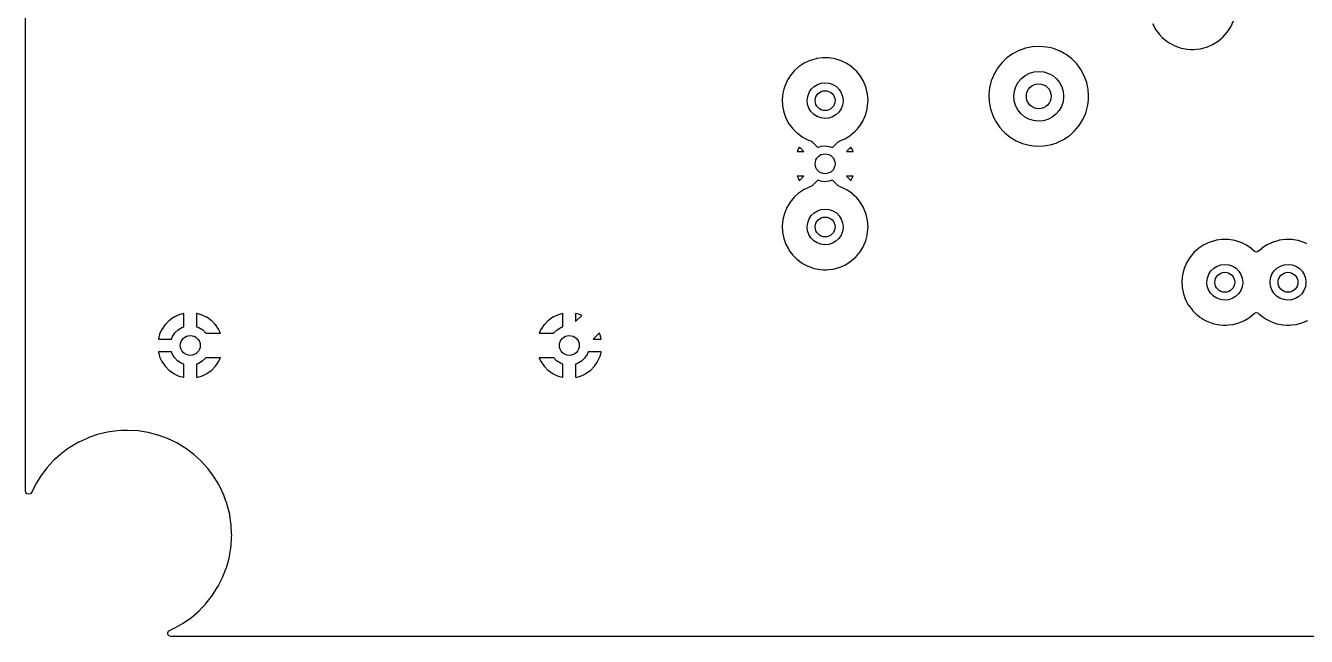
# Model space of a CAD drawing. Extents: x 1.63 to 4.81, y -6.15 to -3.83.
# Drawn here: x 1.634 to 3.662, y -6.148 to -5.181 of the extents above; entities that cross this region are included whole.
import ezdxf

# ---------------------------------------------------------------- set-up
doc = ezdxf.new("R2010")
doc.units = 0
doc.header["$MEASUREMENT"] = 0
doc.layers.add('BLACK', color=7, linetype='CONTINUOUS')

msp = doc.modelspace()

# ---------------------------------------------------------------- linework, layer by layer
at = {"layer": 'BLACK', "linetype": 'CONTINUOUS'}
for p, q in [((1.63447, -5.91816), (1.63447, -4.0568)), ((3.41816, -5.17811), (3.42301, -5.18713)), ((3.42301, -5.18713), (3.42312, -5.18728)), ((3.42312, -5.18728), (3.42312, -5.18728)), ((3.42312, -5.18728), (3.42903, -5.19519)), ((3.53649, -5.19159), (3.5378, -5.18957)), ((3.5378, -5.18957), (3.54194, -5.18313)), ((3.54194, -5.18313), (3.54203, -5.18298)), ((3.54203, -5.18298), (3.54624, -5.17364)), ((3.42903, -5.19519), (3.42903, -5.19519)), ((3.42903, -5.19519), (3.42914, -5.19534)), ((3.42914, -5.19534), (3.42927, -5.19547)), ((3.42927, -5.19547), (3.42927, -5.19547)), ((3.42927, -5.19547), (3.43375, -5.19991)), ((3.43375, -5.19991), (3.43642, -5.20255)), ((3.43642, -5.20255), (3.43656, -5.20266)), ((3.43656, -5.20266), (3.43656, -5.20266)), ((3.43656, -5.20266), (3.441, -5.20591)), ((3.441, -5.20591), (3.44468, -5.20861)), ((3.44468, -5.20861), (3.44484, -5.20869)), ((3.44484, -5.20869), (3.44484, -5.20869)), ((3.44484, -5.20869), (3.44979, -5.2113)), ((3.51321, -5.2113), (3.52192, -5.20591)), ((3.52192, -5.20591), (3.52974, -5.19929)), ((3.52974, -5.19929), (3.53649, -5.19159)), ((3.19492, -5.22722), (3.18786, -5.23227)), ((3.19679, -5.22589), (3.19492, -5.22722)), ((3.19693, -5.22578), (3.19679, -5.22589)), ((3.19679, -5.22589), (3.19679, -5.22589)), ((3.20107, -5.22364), (3.19693, -5.22578)), ((3.20667, -5.22072), (3.20107, -5.22364)), ((3.20683, -5.22064), (3.20667, -5.22072)), ((3.20667, -5.22072), (3.20667, -5.22072)), ((3.207, -5.22059), (3.20683, -5.22064)), ((3.21719, -5.21701), (3.207, -5.22059)), ((3.207, -5.22059), (3.207, -5.22059)), ((3.21735, -5.21695), (3.21719, -5.21701)), ((3.21753, -5.21691), (3.21735, -5.21695)), ((3.22286, -5.21585), (3.21753, -5.21691)), ((3.21753, -5.21691), (3.21753, -5.21691)), ((3.22829, -5.21477), (3.22286, -5.21585)), ((3.22847, -5.21476), (3.22829, -5.21477)), ((3.23925, -5.21417), (3.22847, -5.21476)), ((3.22847, -5.21476), (3.22847, -5.21476)), ((3.23943, -5.21416), (3.23925, -5.21417)), ((3.23925, -5.21417), (3.23925, -5.21417)), ((3.25054, -5.21512), (3.23943, -5.21416)), ((3.25733, -5.21669), (3.25054, -5.21512)), ((3.26124, -5.2176), (3.25733, -5.21669)), ((3.26141, -5.21764), (3.26124, -5.2176)), ((3.26124, -5.2176), (3.26124, -5.2176)), ((3.26157, -5.2177), (3.26141, -5.21764)), ((3.27165, -5.2216), (3.26157, -5.2177)), ((3.26157, -5.2177), (3.26157, -5.2177)), ((3.27181, -5.22166), (3.27165, -5.2216)), ((3.27165, -5.2216), (3.27165, -5.2216)), ((3.27196, -5.22175), (3.27181, -5.22166)), ((3.27824, -5.22527), (3.27196, -5.22175)), ((3.27196, -5.22175), (3.27196, -5.22175)), ((3.28154, -5.22711), (3.27824, -5.22527)), ((3.28168, -5.22722), (3.28154, -5.22711)), ((3.29027, -5.23377), (3.28168, -5.22722)), ((3.28168, -5.22722), (3.28168, -5.22722)), ((3.44979, -5.2113), (3.45374, -5.21338)), ((3.45374, -5.21338), (3.46341, -5.21676)), ((3.46341, -5.21676), (3.46359, -5.21679)), ((3.46359, -5.21679), (3.47329, -5.21863)), ((3.47329, -5.21863), (3.4733, -5.21863)), ((3.4733, -5.21863), (3.47348, -5.21867)), ((3.47348, -5.21867), (3.47859, -5.21887)), ((3.47859, -5.21887), (3.48353, -5.21906)), ((3.48353, -5.21906), (3.48353, -5.21906)), ((3.48353, -5.21906), (3.48371, -5.21907)), ((3.48371, -5.21907), (3.4877, -5.21863)), ((3.4877, -5.21863), (3.49371, -5.21797)), ((3.49371, -5.21797), (3.49389, -5.21795)), ((3.49371, -5.21797), (3.49371, -5.21797)), ((3.49389, -5.21795), (3.49415, -5.21789)), ((3.49415, -5.21789), (3.50362, -5.21539)), ((3.50362, -5.21539), (3.5038, -5.21535)), ((3.50362, -5.21539), (3.50362, -5.21539)), ((3.5038, -5.21535), (3.50423, -5.21516)), ((3.50423, -5.21516), (3.51304, -5.21137)), ((3.51304, -5.21137), (3.51321, -5.2113)), ((3.51304, -5.21137), (3.51304, -5.21137)), ((2.85865, -5.24611), (2.85114, -5.25281)), ((2.8588, -5.24601), (2.85865, -5.24611)), ((2.86691, -5.24069), (2.8588, -5.24601)), ((2.8588, -5.24601), (2.8588, -5.24601)), ((2.86692, -5.24069), (2.86691, -5.24069)), ((2.86707, -5.24059), (2.86692, -5.24069)), ((2.8726, -5.23804), (2.86707, -5.24059)), ((2.87604, -5.23645), (2.8726, -5.23804)), ((2.87621, -5.23638), (2.87604, -5.23645)), ((2.87604, -5.23645), (2.87604, -5.23645)), ((2.87639, -5.23632), (2.87621, -5.23638)), ((2.8857, -5.23361), (2.87639, -5.23632)), ((2.87639, -5.23632), (2.87639, -5.23632)), ((2.88588, -5.23356), (2.8857, -5.23361)), ((2.8857, -5.23361), (2.8857, -5.23361)), ((2.89585, -5.2322), (2.88588, -5.23356)), ((2.89604, -5.2322), (2.89585, -5.2322)), ((2.90104, -5.23227), (2.89604, -5.2322)), ((2.89604, -5.2322), (2.89604, -5.2322)), ((2.90592, -5.23233), (2.90104, -5.23227)), ((2.9061, -5.23236), (2.90592, -5.23233)), ((2.91568, -5.23392), (2.9061, -5.23236)), ((2.9061, -5.23236), (2.9061, -5.23236)), ((2.91586, -5.23395), (2.91568, -5.23392)), ((2.91568, -5.23392), (2.91568, -5.23392)), ((2.92545, -5.23702), (2.91586, -5.23395)), ((2.92561, -5.2371), (2.92545, -5.23702)), ((2.92987, -5.2392), (2.92561, -5.2371)), ((2.92561, -5.2371), (2.92561, -5.2371)), ((2.93448, -5.24147), (2.92987, -5.2392)), ((2.94275, -5.24721), (2.93448, -5.24147)), ((2.94288, -5.24734), (2.94275, -5.24721)), ((2.94995, -5.25398), (2.94288, -5.24734)), ((2.94288, -5.24734), (2.94288, -5.24734)), ((3.17288, -5.24873), (3.17168, -5.2508)), ((3.17979, -5.23997), (3.17288, -5.24873)), ((3.18279, -5.2371), (3.17979, -5.23997)), ((3.18773, -5.23239), (3.18279, -5.2371)), ((3.18786, -5.23227), (3.18773, -5.23239)), ((3.18773, -5.23239), (3.18773, -5.23239)), ((3.29041, -5.23388), (3.29027, -5.23377)), ((3.29027, -5.23377), (3.29027, -5.23377)), ((3.29294, -5.23645), (3.29041, -5.23388)), ((3.2978, -5.24139), (3.29294, -5.23645)), ((3.29823, -5.24183), (3.2978, -5.24139)), ((3.30486, -5.2508), (3.29823, -5.24183)), ((2.83888, -5.2706), (2.83558, -5.27845)), ((2.83941, -5.26933), (2.83888, -5.2706)), ((2.83948, -5.26916), (2.83941, -5.26933)), ((2.83941, -5.26933), (2.83941, -5.26933)), ((2.8447, -5.26056), (2.83948, -5.26916)), ((2.85114, -5.25281), (2.8447, -5.26056)), ((2.95008, -5.25411), (2.94995, -5.25398)), ((2.95631, -5.26202), (2.95008, -5.25411)), ((2.9564, -5.26218), (2.95631, -5.26202)), ((2.96049, -5.26933), (2.9564, -5.26218)), ((2.96131, -5.27076), (2.96049, -5.26933)), ((2.96313, -5.27545), (2.96131, -5.27076)), ((3.16254, -5.27093), (3.1604, -5.27953)), ((3.16305, -5.26888), (3.16254, -5.27093)), ((3.16309, -5.26871), (3.16305, -5.26888)), ((3.16305, -5.26888), (3.16305, -5.26888)), ((3.1658, -5.26202), (3.16309, -5.26871)), ((3.16721, -5.25853), (3.1658, -5.26202)), ((3.16728, -5.25837), (3.16721, -5.25853)), ((3.16737, -5.25822), (3.16728, -5.25837)), ((3.17168, -5.2508), (3.16737, -5.25822)), ((3.16737, -5.25822), (3.16737, -5.25822)), ((3.202, -5.2776), (3.2057, -5.27087)), ((3.2057, -5.27087), (3.21064, -5.26498)), ((3.21064, -5.26498), (3.21663, -5.26017)), ((3.21663, -5.26017), (3.22344, -5.25661)), ((3.22344, -5.25661), (3.23081, -5.25444)), ((3.23081, -5.25444), (3.23846, -5.25374)), ((3.23846, -5.25374), (3.24611, -5.25454)), ((3.24611, -5.25454), (3.25345, -5.25682)), ((3.25345, -5.25682), (3.2602, -5.26047)), ((3.2602, -5.26047), (3.26612, -5.26537)), ((3.26612, -5.26537), (3.27098, -5.27132)), ((3.31015, -5.26062), (3.30486, -5.2508)), ((3.31401, -5.27108), (3.31015, -5.26062)), ((2.83311, -5.2882), (2.8321, -5.29822)), ((2.83469, -5.28198), (2.83311, -5.2882)), ((2.83554, -5.27863), (2.83469, -5.28198)), ((2.83558, -5.27845), (2.83554, -5.27863)), ((2.83554, -5.27863), (2.83554, -5.27863)), ((2.87245, -5.29333), (2.87461, -5.2874)), ((2.87461, -5.2874), (2.87803, -5.28208)), ((2.87803, -5.28208), (2.88255, -5.27766)), ((2.88255, -5.27766), (2.88793, -5.27435)), ((2.88793, -5.27435), (2.89391, -5.27231)), ((2.89391, -5.27231), (2.9002, -5.27165)), ((2.9002, -5.27165), (2.90647, -5.2724)), ((2.90647, -5.2724), (2.91243, -5.27452)), ((2.91243, -5.27452), (2.91776, -5.27791)), ((2.91776, -5.27791), (2.92221, -5.28239)), ((2.92221, -5.28239), (2.92556, -5.28775)), ((2.92556, -5.28775), (2.92764, -5.29372)), ((2.9643, -5.27845), (2.96313, -5.27545)), ((2.96496, -5.28014), (2.9643, -5.27845)), ((2.96718, -5.28996), (2.96496, -5.28014)), ((2.96719, -5.29014), (2.96718, -5.28996)), ((2.96723, -5.29063), (2.96719, -5.29014)), ((2.96719, -5.29014), (2.96719, -5.29014)), ((2.96742, -5.29324), (2.96723, -5.29063)), ((3.15934, -5.28996), (3.15927, -5.29063)), ((3.15927, -5.29063), (3.1597, -5.30177)), ((3.16039, -5.27971), (3.15934, -5.28996)), ((3.1604, -5.27953), (3.16039, -5.27971)), ((3.16039, -5.27971), (3.16039, -5.27971)), ((3.19882, -5.29256), (3.19968, -5.28492)), ((3.19968, -5.28492), (3.202, -5.2776)), ((3.27098, -5.27132), (3.27459, -5.27811)), ((3.27459, -5.27811), (3.27681, -5.28546)), ((3.27681, -5.28546), (3.27756, -5.29311)), ((3.31405, -5.27125), (3.31401, -5.27108)), ((3.31583, -5.27953), (3.31405, -5.27125)), ((3.31405, -5.27125), (3.31405, -5.27125)), ((3.31636, -5.28198), (3.31583, -5.27953)), ((3.31715, -5.29311), (3.31636, -5.28198)), ((2.8321, -5.29822), (2.83258, -5.30828)), ((2.83258, -5.30828), (2.83454, -5.31815)), ((2.87166, -5.2996), (2.87245, -5.29333)), ((2.87227, -5.30589), (2.87166, -5.2996)), ((2.87427, -5.31189), (2.87227, -5.30589)), ((2.92746, -5.30705), (2.92521, -5.31296)), ((2.92834, -5.30079), (2.92746, -5.30705)), ((2.92764, -5.29372), (2.92835, -5.3)), ((2.92835, -5.3), (2.92834, -5.30079)), ((2.96669, -5.31253), (2.96782, -5.30368)), ((2.96793, -5.3), (2.96742, -5.29324)), ((2.96782, -5.30368), (2.96783, -5.30355)), ((2.96782, -5.30368), (2.96782, -5.30368)), ((2.96783, -5.30355), (2.96793, -5.3)), ((3.1597, -5.30177), (3.16171, -5.31275)), ((3.19947, -5.30022), (3.19882, -5.29256)), ((3.20158, -5.3076), (3.19947, -5.30022)), ((3.2051, -5.31444), (3.20158, -5.3076)), ((3.27416, -5.30912), (3.27036, -5.3158)), ((3.27658, -5.30183), (3.27416, -5.30912)), ((3.27754, -5.29421), (3.27658, -5.30183)), ((3.27756, -5.29311), (3.27754, -5.29421)), ((3.31248, -5.31986), (3.31551, -5.30912)), ((3.31551, -5.30912), (3.31624, -5.30368)), ((3.31624, -5.30368), (3.31698, -5.29819)), ((3.31698, -5.29819), (3.31699, -5.29807)), ((3.31698, -5.29819), (3.31698, -5.29819)), ((3.31699, -5.29807), (3.31715, -5.29311)), ((2.83454, -5.31815), (2.83795, -5.32763)), ((2.83795, -5.32763), (2.84271, -5.3365)), ((2.87754, -5.3173), (2.87427, -5.31189)), ((2.88193, -5.32184), (2.87754, -5.3173)), ((2.88722, -5.3253), (2.88193, -5.32184)), ((2.89314, -5.3275), (2.88722, -5.3253)), ((2.89941, -5.32834), (2.89314, -5.3275)), ((2.9057, -5.32777), (2.89941, -5.32834)), ((2.91171, -5.32581), (2.9057, -5.32777)), ((2.91714, -5.32258), (2.91171, -5.32581)), ((2.92171, -5.31822), (2.91714, -5.32258)), ((2.92521, -5.31296), (2.92171, -5.31822)), ((2.95969, -5.33241), (2.96383, -5.32323)), ((2.96383, -5.32323), (2.96388, -5.32305)), ((2.96388, -5.32305), (2.96651, -5.31372)), ((2.96651, -5.31372), (2.96656, -5.31354)), ((2.96651, -5.31372), (2.96651, -5.31372)), ((2.96656, -5.31354), (2.96669, -5.31253)), ((3.16171, -5.31275), (3.16524, -5.32333)), ((3.16524, -5.32333), (3.16532, -5.32348)), ((3.16532, -5.32348), (3.16532, -5.32348)), ((3.16532, -5.32348), (3.16985, -5.33257)), ((3.20987, -5.32046), (3.2051, -5.31444)), ((3.21572, -5.32544), (3.20987, -5.32046)), ((3.22243, -5.32919), (3.21572, -5.32544)), ((3.22973, -5.33156), (3.22243, -5.32919)), ((3.23736, -5.33247), (3.22973, -5.33156)), ((3.25243, -5.32982), (3.24503, -5.33188)), ((3.25928, -5.32635), (3.25243, -5.32982)), ((3.26534, -5.32162), (3.25928, -5.32635)), ((3.27036, -5.3158), (3.26534, -5.32162)), ((3.30207, -5.33952), (3.30797, -5.33006)), ((3.30797, -5.33006), (3.31248, -5.31986)), ((2.84271, -5.3365), (2.84282, -5.33664)), ((2.84282, -5.33664), (2.84282, -5.33664)), ((2.84282, -5.33664), (2.84863, -5.34442)), ((2.84863, -5.34442), (2.84863, -5.34442)), ((2.84863, -5.34442), (2.84874, -5.34456)), ((2.84874, -5.34456), (2.84887, -5.34469)), ((2.84887, -5.34469), (2.84887, -5.34469)), ((2.84887, -5.34469), (2.85501, -5.35078)), ((2.85501, -5.35078), (2.85589, -5.35165)), ((2.85589, -5.35165), (2.85603, -5.35176)), ((2.85603, -5.35176), (2.85603, -5.35176)), ((2.85603, -5.35176), (2.86386, -5.3575)), ((2.93993, -5.35495), (2.94383, -5.35165)), ((2.94383, -5.35165), (2.94747, -5.34857)), ((2.94747, -5.34857), (2.94761, -5.34845)), ((2.94747, -5.34857), (2.94747, -5.34857)), ((2.94761, -5.34845), (2.95115, -5.34442)), ((2.95115, -5.34442), (2.95413, -5.34102)), ((2.95413, -5.34102), (2.95425, -5.34088)), ((2.95413, -5.34102), (2.95413, -5.34102)), ((2.95425, -5.34088), (2.95522, -5.33937)), ((2.95522, -5.33937), (2.9596, -5.33257)), ((2.9596, -5.33257), (2.95969, -5.33241)), ((2.9596, -5.33257), (2.9596, -5.33257)), ((3.16985, -5.33257), (3.17022, -5.3333)), ((3.17022, -5.3333), (3.17657, -5.34248)), ((3.17657, -5.34248), (3.17668, -5.34261)), ((3.17668, -5.34261), (3.18208, -5.34845)), ((3.18208, -5.34845), (3.18414, -5.35067)), ((3.18414, -5.35067), (3.18427, -5.35078)), ((3.18427, -5.35078), (3.19265, -5.3576)), ((3.24503, -5.33188), (3.23736, -5.33247)), ((3.28658, -5.3555), (3.29489, -5.34806)), ((3.29489, -5.34806), (3.30207, -5.33952)), ((2.86386, -5.3575), (2.864, -5.3576)), ((2.864, -5.3576), (2.86417, -5.35769)), ((2.86417, -5.35769), (2.86417, -5.35769)), ((2.86417, -5.35769), (2.87275, -5.36221)), ((2.87275, -5.36221), (2.87275, -5.36221)), ((2.87275, -5.36221), (2.87291, -5.36229)), ((2.87291, -5.36229), (2.87309, -5.36235)), ((2.87309, -5.36235), (2.87309, -5.36235)), ((2.87309, -5.36235), (2.87725, -5.36381)), ((2.87725, -5.36381), (2.87913, -5.36498)), ((2.87913, -5.36498), (2.88835, -5.37421)), ((2.88835, -5.37421), (2.89391, -5.37231)), ((2.89391, -5.37231), (2.9002, -5.37165)), ((2.9002, -5.37165), (2.90647, -5.3724)), ((2.91162, -5.37424), (2.9206, -5.36526)), ((2.9206, -5.36526), (2.92214, -5.36421)), ((2.92214, -5.36421), (2.9312, -5.36032)), ((2.9312, -5.36032), (2.93136, -5.36025)), ((2.9312, -5.36032), (2.9312, -5.36032)), ((2.93136, -5.36025), (2.93888, -5.3556)), ((2.93888, -5.3556), (2.93977, -5.35505)), ((2.93977, -5.35505), (2.93993, -5.35495)), ((2.93977, -5.35505), (2.93977, -5.35505)), ((3.19265, -5.3576), (3.19265, -5.3576)), ((3.19265, -5.3576), (3.19279, -5.35771)), ((3.19279, -5.35771), (3.20234, -5.36347)), ((3.20234, -5.36347), (3.2025, -5.36353)), ((3.2025, -5.36353), (3.2025, -5.36353)), ((3.2025, -5.36353), (3.21245, -5.36775)), ((3.21245, -5.36775), (3.21245, -5.36775)), ((3.21245, -5.36775), (3.21261, -5.36781)), ((3.21261, -5.36781), (3.21655, -5.36886)), ((3.21655, -5.36886), (3.22322, -5.37063)), ((3.22322, -5.37063), (3.22322, -5.37063)), ((3.22322, -5.37063), (3.22339, -5.37067)), ((3.22339, -5.37067), (3.22357, -5.37069)), ((3.22357, -5.37069), (3.22357, -5.37069)), ((3.22357, -5.37069), (3.22976, -5.37143)), ((3.22976, -5.37143), (3.23447, -5.37198)), ((3.23447, -5.37198), (3.24562, -5.37172)), ((3.24562, -5.37172), (3.24579, -5.37169)), ((3.24579, -5.37169), (3.25645, -5.36992)), ((3.25645, -5.36992), (3.25662, -5.36989)), ((3.25645, -5.36992), (3.25645, -5.36992)), ((3.25662, -5.36989), (3.25679, -5.36984)), ((3.25679, -5.36984), (3.26709, -5.36658)), ((3.25679, -5.36984), (3.25679, -5.36984)), ((3.26709, -5.36658), (3.26726, -5.36653)), ((3.26709, -5.36658), (3.26709, -5.36658)), ((3.26726, -5.36653), (3.26741, -5.36645)), ((3.26741, -5.36645), (3.27715, -5.36177)), ((3.26741, -5.36645), (3.26741, -5.36645)), ((3.27715, -5.36177), (3.27731, -5.3617)), ((3.27715, -5.36177), (3.27715, -5.36177)), ((3.27731, -5.3617), (3.28314, -5.3578)), ((3.28314, -5.3578), (3.28644, -5.3556)), ((3.28644, -5.3556), (3.28658, -5.3555)), ((3.28644, -5.3556), (3.28644, -5.3556)), ((2.85788, -5.37593), (2.85583, -5.38031)), ((2.85583, -5.38031), (2.86617, -5.38031)), ((2.8581, -5.37556), (2.85788, -5.37593)), ((2.85903, -5.37422), (2.8581, -5.37556)), ((2.8595, -5.37386), (2.85903, -5.37422)), ((2.85997, -5.37411), (2.8595, -5.37386)), ((2.86617, -5.38031), (2.85997, -5.37411)), ((2.90647, -5.3724), (2.91162, -5.37424)), ((2.94001, -5.37414), (2.93383, -5.38031)), ((2.93383, -5.38031), (2.94417, -5.38031)), ((2.94053, -5.37386), (2.94001, -5.37414)), ((2.94095, -5.37419), (2.94053, -5.37386)), ((2.9419, -5.37556), (2.94095, -5.37419)), ((2.94212, -5.37593), (2.9419, -5.37556)), ((2.94417, -5.38031), (2.94212, -5.37593)), ((2.85583, -5.41969), (2.85788, -5.42407)), ((2.86617, -5.41969), (2.85583, -5.41969)), ((2.85788, -5.42407), (2.8581, -5.42444)), ((2.8581, -5.42444), (2.85905, -5.42581)), ((2.85905, -5.42581), (2.85947, -5.42614)), ((2.85947, -5.42614), (2.85999, -5.42586)), ((2.85999, -5.42586), (2.86617, -5.41969)), ((2.8884, -5.42574), (2.87931, -5.43484)), ((2.89314, -5.4275), (2.8884, -5.42574)), ((2.89941, -5.42834), (2.89314, -5.4275)), ((2.9057, -5.42777), (2.89941, -5.42834)), ((2.91168, -5.42582), (2.9057, -5.42777)), ((2.92082, -5.43496), (2.91168, -5.42582)), ((2.93383, -5.41969), (2.94003, -5.42589)), ((2.94417, -5.41969), (2.93383, -5.41969)), ((2.94003, -5.42589), (2.9405, -5.42614)), ((2.9405, -5.42614), (2.94097, -5.42578)), ((2.94097, -5.42578), (2.9419, -5.42444)), ((2.9419, -5.42444), (2.94212, -5.42407)), ((2.94212, -5.42407), (2.94417, -5.41969)), ((2.85114, -5.45281), (2.8447, -5.46056)), ((2.85865, -5.44611), (2.85114, -5.45281)), ((2.8588, -5.44601), (2.85865, -5.44611)), ((2.86691, -5.44069), (2.8588, -5.44601)), ((2.8588, -5.44601), (2.8588, -5.44601)), ((2.86692, -5.44069), (2.86691, -5.44069)), ((2.86707, -5.44059), (2.86692, -5.44069)), ((2.87164, -5.43848), (2.86707, -5.44059)), ((2.87604, -5.43645), (2.87164, -5.43848)), ((2.87621, -5.43638), (2.87604, -5.43645)), ((2.87604, -5.43645), (2.87604, -5.43645)), ((2.87639, -5.43632), (2.87621, -5.43638)), ((2.87719, -5.43609), (2.87639, -5.43632)), ((2.87639, -5.43632), (2.87639, -5.43632)), ((2.87931, -5.43484), (2.87719, -5.43609)), ((2.92281, -5.43618), (2.92082, -5.43496)), ((2.92527, -5.43696), (2.92281, -5.43618)), ((2.92545, -5.43702), (2.92527, -5.43696)), ((2.92527, -5.43696), (2.92527, -5.43696)), ((2.92561, -5.4371), (2.92545, -5.43702)), ((2.92987, -5.4392), (2.92561, -5.4371)), ((2.92561, -5.4371), (2.92561, -5.4371)), ((2.93448, -5.44147), (2.92987, -5.4392)), ((2.94275, -5.44721), (2.93448, -5.44147)), ((2.94288, -5.44734), (2.94275, -5.44721)), ((2.94995, -5.45398), (2.94288, -5.44734)), ((2.94288, -5.44734), (2.94288, -5.44734)), ((2.83888, -5.4706), (2.83558, -5.47845)), ((2.83941, -5.46933), (2.83888, -5.4706)), ((2.83948, -5.46916), (2.83941, -5.46933)), ((2.83941, -5.46933), (2.83941, -5.46933)), ((2.8447, -5.46056), (2.83948, -5.46916)), ((2.88793, -5.47435), (2.89391, -5.47231)), ((2.89391, -5.47231), (2.9002, -5.47165)), ((2.9002, -5.47165), (2.90647, -5.4724)), ((2.90647, -5.4724), (2.91243, -5.47452)), ((2.95008, -5.45411), (2.94995, -5.45398)), ((2.95631, -5.46202), (2.95008, -5.45411)), ((2.9564, -5.46218), (2.95631, -5.46202)), ((2.96049, -5.46933), (2.9564, -5.46218)), ((2.96131, -5.47076), (2.96049, -5.46933)), ((2.96138, -5.47093), (2.96131, -5.47076)), ((2.9643, -5.47845), (2.96138, -5.47093)), ((2.83311, -5.4882), (2.8321, -5.49822)), ((2.83558, -5.47845), (2.83311, -5.4882)), ((2.87166, -5.4996), (2.87245, -5.49333)), ((2.87245, -5.49333), (2.87461, -5.4874)), ((2.87461, -5.4874), (2.87803, -5.48208)), ((2.87803, -5.48208), (2.88255, -5.47766)), ((2.88255, -5.47766), (2.88793, -5.47435)), ((2.91243, -5.47452), (2.91776, -5.47791)), ((2.91776, -5.47791), (2.92221, -5.48239)), ((2.92221, -5.48239), (2.92556, -5.48775)), ((2.92556, -5.48775), (2.92764, -5.49372)), ((2.92764, -5.49372), (2.92835, -5.5)), ((2.96496, -5.48014), (2.9643, -5.47845)), ((2.96718, -5.48996), (2.96496, -5.48014)), ((2.96793, -5.5), (2.96718, -5.48996)), ((2.8321, -5.49822), (2.83258, -5.50828)), ((2.83258, -5.50828), (2.83454, -5.51815)), ((2.87227, -5.50589), (2.87166, -5.4996)), ((2.87427, -5.51189), (2.87227, -5.50589)), ((2.87754, -5.5173), (2.87427, -5.51189)), ((2.92521, -5.51296), (2.92171, -5.51822)), ((2.92746, -5.50705), (2.92521, -5.51296)), ((2.92834, -5.50079), (2.92746, -5.50705)), ((2.92835, -5.5), (2.92834, -5.50079)), ((2.96479, -5.51982), (2.96651, -5.51372)), ((2.96651, -5.51372), (2.96656, -5.51354)), ((2.96651, -5.51372), (2.96651, -5.51372)), ((2.96656, -5.51354), (2.96669, -5.51253)), ((2.96669, -5.51253), (2.96782, -5.50368)), ((2.96782, -5.50368), (2.96783, -5.50355)), ((2.96782, -5.50368), (2.96782, -5.50368)), ((2.96783, -5.50355), (2.96793, -5.5)), ((2.83454, -5.51815), (2.83795, -5.52763)), ((2.83795, -5.52763), (2.83878, -5.52918)), ((2.83878, -5.52918), (2.84181, -5.53481)), ((2.88193, -5.52184), (2.87754, -5.5173)), ((2.88722, -5.5253), (2.88193, -5.52184)), ((2.89314, -5.5275), (2.88722, -5.5253)), ((2.89941, -5.52834), (2.89314, -5.5275)), ((2.9057, -5.52777), (2.89941, -5.52834)), ((2.91171, -5.52581), (2.9057, -5.52777)), ((2.91714, -5.52258), (2.91171, -5.52581)), ((2.92171, -5.51822), (2.91714, -5.52258)), ((2.95501, -5.5397), (2.9596, -5.53257)), ((2.9596, -5.53257), (2.95969, -5.53241)), ((2.9596, -5.53257), (2.9596, -5.53257)), ((2.95969, -5.53241), (2.96383, -5.52323)), ((2.96383, -5.52323), (2.96479, -5.51982)), ((3.49133, -5.53371), (3.48382, -5.54041)), ((3.49148, -5.53361), (3.49133, -5.53371)), ((3.49959, -5.52829), (3.49148, -5.53361)), ((3.49148, -5.53361), (3.49148, -5.53361)), ((3.49975, -5.52819), (3.49959, -5.52829)), ((3.49959, -5.52829), (3.49959, -5.52829)), ((3.50528, -5.52564), (3.49975, -5.52819)), ((3.50872, -5.52405), (3.50528, -5.52564)), ((3.50889, -5.52397), (3.50872, -5.52405)), ((3.50872, -5.52405), (3.50872, -5.52405)), ((3.50907, -5.52392), (3.50889, -5.52397)), ((3.51838, -5.52121), (3.50907, -5.52392)), ((3.50907, -5.52392), (3.50907, -5.52392)), ((3.51855, -5.52116), (3.51838, -5.52121)), ((3.51838, -5.52121), (3.51838, -5.52121)), ((3.52853, -5.5198), (3.51855, -5.52116)), ((3.52871, -5.5198), (3.52853, -5.5198)), ((3.53371, -5.51987), (3.52871, -5.5198)), ((3.52871, -5.5198), (3.52871, -5.5198)), ((3.5386, -5.51993), (3.53371, -5.51987)), ((3.53878, -5.51996), (3.5386, -5.51993)), ((3.54835, -5.52152), (3.53878, -5.51996)), ((3.53878, -5.51996), (3.53878, -5.51996)), ((3.54853, -5.52155), (3.54835, -5.52152)), ((3.54835, -5.52152), (3.54835, -5.52152)), ((3.55812, -5.52462), (3.54853, -5.52155)), ((3.55829, -5.5247), (3.55812, -5.52462)), ((3.56255, -5.5268), (3.55829, -5.5247)), ((3.55829, -5.5247), (3.55829, -5.5247)), ((3.56715, -5.52907), (3.56255, -5.5268)), ((3.57542, -5.53481), (3.56715, -5.52907)), ((3.59133, -5.53371), (3.58995, -5.53494)), ((3.59148, -5.53361), (3.59133, -5.53371)), ((3.59959, -5.52829), (3.59148, -5.53361)), ((3.59148, -5.53361), (3.59148, -5.53361)), ((3.59975, -5.52819), (3.59959, -5.52829)), ((3.59959, -5.52829), (3.59959, -5.52829)), ((3.60528, -5.52564), (3.59975, -5.52819)), ((3.60872, -5.52405), (3.60528, -5.52564)), ((3.60889, -5.52397), (3.60872, -5.52405)), ((3.60872, -5.52405), (3.60872, -5.52405)), ((3.60907, -5.52392), (3.60889, -5.52397)), ((3.61838, -5.52121), (3.60907, -5.52392)), ((3.60907, -5.52392), (3.60907, -5.52392)), ((3.61855, -5.52116), (3.61838, -5.52121)), ((3.61838, -5.52121), (3.61838, -5.52121)), ((3.62853, -5.5198), (3.61855, -5.52116)), ((3.62871, -5.5198), (3.62853, -5.5198)), ((3.63371, -5.51987), (3.62871, -5.5198)), ((3.62871, -5.5198), (3.62871, -5.5198)), ((3.6386, -5.51993), (3.63371, -5.51987)), ((3.63878, -5.51996), (3.6386, -5.51993)), ((3.64835, -5.52152), (3.63878, -5.51996)), ((3.63878, -5.51996), (3.63878, -5.51996)), ((3.64853, -5.52155), (3.64835, -5.52152)), ((3.64835, -5.52152), (3.64835, -5.52152)), ((3.65812, -5.52462), (3.64853, -5.52155)), ((3.65829, -5.5247), (3.65812, -5.52462)), ((3.66255, -5.5268), (3.65829, -5.5247)), ((3.65829, -5.5247), (3.65829, -5.5247)), ((2.84181, -5.53481), (2.84271, -5.5365)), ((2.84271, -5.5365), (2.84282, -5.53664)), ((2.84282, -5.53664), (2.84282, -5.53664)), ((2.84282, -5.53664), (2.84863, -5.54442)), ((2.84863, -5.54442), (2.84863, -5.54442)), ((2.84863, -5.54442), (2.84874, -5.54456)), ((2.84874, -5.54456), (2.84887, -5.54469)), ((2.84887, -5.54469), (2.84887, -5.54469)), ((2.84887, -5.54469), (2.85399, -5.54977)), ((2.85399, -5.54977), (2.85589, -5.55165)), ((2.85589, -5.55165), (2.85603, -5.55176)), ((2.85603, -5.55176), (2.85603, -5.55176)), ((2.85603, -5.55176), (2.86264, -5.5566)), ((2.93993, -5.55495), (2.94383, -5.55165)), ((2.94383, -5.55165), (2.94747, -5.54857)), ((2.94747, -5.54857), (2.94761, -5.54845)), ((2.94747, -5.54857), (2.94747, -5.54857)), ((2.94761, -5.54845), (2.94787, -5.54815)), ((2.94787, -5.54815), (2.95413, -5.54102)), ((2.95413, -5.54102), (2.95425, -5.54088)), ((2.95413, -5.54102), (2.95413, -5.54102)), ((2.95425, -5.54088), (2.95501, -5.5397)), ((3.47738, -5.54815), (3.47215, -5.55676)), ((3.48382, -5.54041), (3.47738, -5.54815)), ((3.57556, -5.53494), (3.57542, -5.53481)), ((3.57926, -5.53841), (3.57556, -5.53494)), ((3.58066, -5.53934), (3.57926, -5.53841)), ((3.58343, -5.5397), (3.58066, -5.53934)), ((3.58596, -5.5385), (3.58343, -5.5397)), ((3.58995, -5.53494), (3.58596, -5.5385)), ((2.86264, -5.5566), (2.864, -5.5576)), ((2.864, -5.5576), (2.86417, -5.55769)), ((2.86417, -5.55769), (2.86417, -5.55769)), ((2.86417, -5.55769), (2.87275, -5.56221)), ((2.87275, -5.56221), (2.87275, -5.56221)), ((2.87275, -5.56221), (2.87291, -5.56229)), ((2.87291, -5.56229), (2.87309, -5.56235)), ((2.87309, -5.56235), (2.87309, -5.56235)), ((2.87309, -5.56235), (2.87824, -5.56415)), ((2.87824, -5.56415), (2.88242, -5.56561)), ((2.88242, -5.56561), (2.8826, -5.56565)), ((2.8826, -5.56565), (2.89213, -5.56746)), ((2.89213, -5.56746), (2.89213, -5.56746)), ((2.89213, -5.56746), (2.89231, -5.56749)), ((2.89231, -5.56749), (2.89734, -5.56769)), ((2.89734, -5.56769), (2.90219, -5.56788)), ((2.90219, -5.56788), (2.90219, -5.56788)), ((2.90219, -5.56788), (2.90237, -5.56788)), ((2.90237, -5.56788), (2.90544, -5.56755)), ((2.90544, -5.56755), (2.9122, -5.56681)), ((2.9122, -5.56681), (2.91238, -5.56679)), ((2.9122, -5.56681), (2.9122, -5.56681)), ((2.91238, -5.56679), (2.91256, -5.56674)), ((2.91256, -5.56674), (2.92194, -5.56427)), ((2.92194, -5.56427), (2.92211, -5.56423)), ((2.92194, -5.56427), (2.92194, -5.56427)), ((2.92211, -5.56423), (2.93136, -5.56025)), ((2.93136, -5.56025), (2.93993, -5.55495)), ((3.4678, -5.56788), (3.46578, -5.5758)), ((3.46822, -5.56622), (3.4678, -5.56788)), ((3.46826, -5.56605), (3.46822, -5.56622)), ((3.46822, -5.56622), (3.46822, -5.56622)), ((3.46844, -5.56561), (3.46826, -5.56605)), ((3.47208, -5.55693), (3.46844, -5.56561)), ((3.47215, -5.55676), (3.47208, -5.55693)), ((3.47208, -5.55693), (3.47208, -5.55693)), ((3.50513, -5.58093), (3.50729, -5.57499)), ((3.50729, -5.57499), (3.51071, -5.56968)), ((3.51071, -5.56968), (3.51523, -5.56526)), ((3.51523, -5.56526), (3.52061, -5.56195)), ((3.52061, -5.56195), (3.52659, -5.55991)), ((3.52659, -5.55991), (3.53288, -5.55925)), ((3.53288, -5.55925), (3.53915, -5.56)), ((3.53915, -5.56), (3.5451, -5.56212)), ((3.5451, -5.56212), (3.55044, -5.56551)), ((3.55044, -5.56551), (3.55489, -5.56999)), ((3.55489, -5.56999), (3.55824, -5.57535)), ((3.60513, -5.58093), (3.60729, -5.57499)), ((3.60729, -5.57499), (3.61071, -5.56968)), ((3.61071, -5.56968), (3.61523, -5.56526)), ((3.61523, -5.56526), (3.62061, -5.56195)), ((3.62061, -5.56195), (3.62659, -5.55991)), ((3.62659, -5.55991), (3.63288, -5.55925)), ((3.63288, -5.55925), (3.63915, -5.56)), ((3.63915, -5.56), (3.6451, -5.56212)), ((3.6451, -5.56212), (3.65044, -5.56551)), ((3.65044, -5.56551), (3.65489, -5.56999)), ((3.65489, -5.56999), (3.65824, -5.57535)), ((3.46578, -5.5758), (3.46477, -5.58582)), ((3.46477, -5.58582), (3.46526, -5.59588)), ((3.50433, -5.5872), (3.50513, -5.58093)), ((3.50495, -5.59349), (3.50433, -5.5872)), ((3.50694, -5.59949), (3.50495, -5.59349)), ((3.56013, -5.59465), (3.55789, -5.60056)), ((3.55824, -5.57535), (3.56032, -5.58132)), ((3.56101, -5.58839), (3.56013, -5.59465)), ((3.56032, -5.58132), (3.56102, -5.5876)), ((3.56102, -5.5876), (3.56101, -5.58839)), ((3.60433, -5.5872), (3.60513, -5.58093)), ((3.60495, -5.59349), (3.60433, -5.5872)), ((3.60694, -5.59949), (3.60495, -5.59349)), ((3.66013, -5.59465), (3.65789, -5.60056)), ((3.65824, -5.57535), (3.66032, -5.58132)), ((3.66101, -5.58839), (3.66013, -5.59465)), ((3.66032, -5.58132), (3.66102, -5.5876)), ((3.66102, -5.5876), (3.66101, -5.58839)), ((3.46526, -5.59588), (3.46722, -5.60575)), ((3.46722, -5.60575), (3.47062, -5.61523)), ((3.47062, -5.61523), (3.47539, -5.6241)), ((3.51022, -5.60489), (3.50694, -5.59949)), ((3.51461, -5.60944), (3.51022, -5.60489)), ((3.5199, -5.6129), (3.51461, -5.60944)), ((3.52582, -5.6151), (3.5199, -5.6129)), ((3.53208, -5.61594), (3.52582, -5.6151)), ((3.53838, -5.61537), (3.53208, -5.61594)), ((3.54439, -5.61341), (3.53838, -5.61537)), ((3.54982, -5.61018), (3.54439, -5.61341)), ((3.55439, -5.60582), (3.54982, -5.61018)), ((3.55789, -5.60056), (3.55439, -5.60582)), ((3.61022, -5.60489), (3.60694, -5.59949)), ((3.61461, -5.60944), (3.61022, -5.60489)), ((3.6199, -5.6129), (3.61461, -5.60944)), ((3.62582, -5.6151), (3.6199, -5.6129)), ((3.63208, -5.61594), (3.62582, -5.6151)), ((3.63838, -5.61537), (3.63208, -5.61594)), ((3.64439, -5.61341), (3.63838, -5.61537)), ((3.64982, -5.61018), (3.64439, -5.61341)), ((3.65439, -5.60582), (3.64982, -5.61018)), ((3.65789, -5.60056), (3.65439, -5.60582)), ((3.47539, -5.6241), (3.4755, -5.62424)), ((3.4755, -5.62424), (3.4755, -5.62424)), ((3.4755, -5.62424), (3.4813, -5.63201)), ((3.4813, -5.63201), (3.4813, -5.63202)), ((3.4813, -5.63202), (3.48141, -5.63216)), ((3.48141, -5.63216), (3.48154, -5.63229)), ((3.48154, -5.63229), (3.48154, -5.63229)), ((3.48154, -5.63229), (3.48644, -5.63715)), ((3.57954, -5.63668), (3.58209, -5.63555)), ((3.58209, -5.63555), (3.58486, -5.63598)), ((1.85536, -5.65455), (1.85044, -5.66157)), ((1.85563, -5.65422), (1.85536, -5.65455)), ((1.8617, -5.64815), (1.85563, -5.65422)), ((1.86203, -5.64788), (1.8617, -5.64815)), ((1.86905, -5.64296), (1.86203, -5.64788)), ((1.86943, -5.64274), (1.86905, -5.64296)), ((1.8772, -5.63911), (1.86943, -5.64274)), ((1.87761, -5.63897), (1.8772, -5.63911)), ((1.88459, -5.6371), (1.87761, -5.63897)), ((1.88492, -5.63715), (1.88459, -5.6371)), ((1.88508, -5.63768), (1.88492, -5.63715)), ((1.88508, -5.65794), (1.88508, -5.63768)), ((1.90521, -5.63716), (1.90508, -5.63748)), ((1.90508, -5.63748), (1.90508, -5.65793)), ((1.90577, -5.63715), (1.90521, -5.63716)), ((1.91255, -5.63897), (1.90577, -5.63715)), ((1.91295, -5.63911), (1.91255, -5.63897)), ((1.92073, -5.64274), (1.91295, -5.63911)), ((1.9211, -5.64296), (1.92073, -5.64274)), ((1.92813, -5.64788), (1.9211, -5.64296)), ((1.92846, -5.64815), (1.92813, -5.64788)), ((1.93452, -5.65422), (1.92846, -5.64815)), ((1.9348, -5.65455), (1.93452, -5.65422)), ((1.93972, -5.66157), (1.9348, -5.65455)), ((2.45536, -5.65455), (2.45044, -5.66157)), ((2.45563, -5.65422), (2.45536, -5.65455)), ((2.4617, -5.64815), (2.45563, -5.65422)), ((2.46203, -5.64788), (2.4617, -5.64815)), ((2.46905, -5.64296), (2.46203, -5.64788)), ((2.46943, -5.64274), (2.46905, -5.64296)), ((2.4772, -5.63911), (2.46943, -5.64274)), ((2.47761, -5.63897), (2.4772, -5.63911)), ((2.48459, -5.6371), (2.47761, -5.63897)), ((2.48492, -5.63715), (2.48459, -5.6371)), ((2.48508, -5.63768), (2.48492, -5.63715)), ((2.48508, -5.65794), (2.48508, -5.63768)), ((2.50521, -5.63716), (2.50508, -5.63748)), ((2.50508, -5.63748), (2.50508, -5.64976)), ((2.50508, -5.64976), (2.51484, -5.64)), ((2.50577, -5.63715), (2.50521, -5.63716)), ((2.51255, -5.63897), (2.50577, -5.63715)), ((2.51295, -5.63911), (2.51255, -5.63897)), ((2.51484, -5.64), (2.51295, -5.63911)), ((3.48644, -5.63715), (3.48856, -5.63925)), ((3.48856, -5.63925), (3.48871, -5.63936)), ((3.48871, -5.63936), (3.48871, -5.63936)), ((3.48871, -5.63936), (3.49332, -5.64274)), ((3.49332, -5.64274), (3.49668, -5.6452)), ((3.49668, -5.6452), (3.49684, -5.64529)), ((3.49684, -5.64529), (3.49684, -5.64529)), ((3.49684, -5.64529), (3.50543, -5.6498)), ((3.50543, -5.6498), (3.50543, -5.6498)), ((3.50543, -5.6498), (3.50559, -5.64989)), ((3.50559, -5.64989), (3.50577, -5.64995)), ((3.50577, -5.64995), (3.50577, -5.64995)), ((3.50577, -5.64995), (3.51092, -5.65175)), ((3.51092, -5.65175), (3.5151, -5.65321)), ((3.5151, -5.65321), (3.51528, -5.65324)), ((3.51528, -5.65324), (3.52481, -5.65505)), ((3.52481, -5.65505), (3.52481, -5.65505)), ((3.52481, -5.65505), (3.52499, -5.65509)), ((3.52499, -5.65509), (3.53002, -5.65529)), ((3.53002, -5.65529), (3.53486, -5.65548)), ((3.53486, -5.65548), (3.53486, -5.65548)), ((3.53486, -5.65548), (3.53505, -5.65548)), ((3.53505, -5.65548), (3.53812, -5.65515)), ((3.53812, -5.65515), (3.54487, -5.65441)), ((3.54487, -5.65441), (3.54506, -5.65439)), ((3.54487, -5.65441), (3.54487, -5.65441)), ((3.54506, -5.65439), (3.5457, -5.65422)), ((3.5457, -5.65422), (3.55461, -5.65187)), ((3.55461, -5.65187), (3.55479, -5.65182)), ((3.55461, -5.65187), (3.55461, -5.65187)), ((3.55479, -5.65182), (3.56404, -5.64785)), ((3.56404, -5.64785), (3.569, -5.64478)), ((3.569, -5.64478), (3.57245, -5.64265)), ((3.57245, -5.64265), (3.5726, -5.64255)), ((3.57245, -5.64265), (3.57245, -5.64265)), ((3.5726, -5.64255), (3.57954, -5.63668)), ((3.58486, -5.63598), (3.58624, -5.63694)), ((3.58624, -5.63694), (3.58856, -5.63925)), ((3.58856, -5.63925), (3.58871, -5.63936)), ((3.58871, -5.63936), (3.58871, -5.63936)), ((3.58871, -5.63936), (3.59332, -5.64274)), ((3.59332, -5.64274), (3.59668, -5.6452)), ((3.59668, -5.6452), (3.59684, -5.64529)), ((3.59684, -5.64529), (3.59685, -5.64529)), ((3.59685, -5.64529), (3.60543, -5.6498)), ((3.60543, -5.6498), (3.60543, -5.6498)), ((3.60543, -5.6498), (3.60559, -5.64989)), ((3.60559, -5.64989), (3.60577, -5.64995)), ((3.60577, -5.64995), (3.60577, -5.64995)), ((3.60577, -5.64995), (3.61092, -5.65175)), ((3.61092, -5.65175), (3.6151, -5.65321)), ((3.6151, -5.65321), (3.61528, -5.65324)), ((3.61528, -5.65324), (3.62481, -5.65505)), ((3.62481, -5.65505), (3.62481, -5.65505)), ((3.62481, -5.65505), (3.62499, -5.65509)), ((3.62499, -5.65509), (3.63002, -5.65529)), ((3.63002, -5.65529), (3.63486, -5.65548)), ((3.63486, -5.65548), (3.63486, -5.65548)), ((3.63486, -5.65548), (3.63505, -5.65548)), ((3.63505, -5.65548), (3.63812, -5.65515)), ((3.63812, -5.65515), (3.64487, -5.65441)), ((3.64487, -5.65441), (3.64506, -5.65439)), ((3.64487, -5.65441), (3.64487, -5.65441)), ((3.64506, -5.65439), (3.6457, -5.65422)), ((3.6457, -5.65422), (3.65461, -5.65187)), ((3.65461, -5.65187), (3.65479, -5.65182)), ((3.65461, -5.65187), (3.65461, -5.65187)), ((3.65479, -5.65182), (3.66404, -5.64785)), ((1.84645, -5.67013), (1.84463, -5.67691)), ((1.84659, -5.66972), (1.84645, -5.67013)), ((1.85022, -5.66195), (1.84659, -5.66972)), ((1.85044, -5.66157), (1.85022, -5.66195)), ((1.86541, -5.6776), (1.86687, -5.67359)), ((1.86687, -5.67359), (1.87067, -5.66769)), ((1.87067, -5.66769), (1.87569, -5.66278)), ((1.87569, -5.66278), (1.88167, -5.6591)), ((1.88167, -5.6591), (1.88508, -5.65794)), ((1.90508, -5.65793), (1.90889, -5.65929)), ((1.90889, -5.65929), (1.91481, -5.66305)), ((1.91481, -5.66305), (1.91964, -5.66791)), ((1.91964, -5.66791), (1.94272, -5.66791)), ((1.93994, -5.66195), (1.93972, -5.66157)), ((1.94272, -5.66791), (1.93994, -5.66195)), ((2.45022, -5.66195), (2.44744, -5.66791)), ((2.44744, -5.66791), (2.47053, -5.66791)), ((2.45044, -5.66157), (2.45022, -5.66195)), ((2.47053, -5.66791), (2.47067, -5.66769)), ((2.47067, -5.66769), (2.47569, -5.66278)), ((2.47569, -5.66278), (2.48167, -5.6591)), ((2.48167, -5.6591), (2.48508, -5.65794)), ((2.54268, -5.66783), (2.53292, -5.6776)), ((2.54356, -5.66972), (2.54268, -5.66783)), ((2.54371, -5.67013), (2.54356, -5.66972)), ((2.54558, -5.67711), (2.54371, -5.67013)), ((1.84463, -5.67691), (1.84464, -5.67746)), ((1.84464, -5.67746), (1.84496, -5.6776)), ((1.84496, -5.6776), (1.86541, -5.6776)), ((2.53292, -5.6776), (2.545, -5.6776)), ((2.545, -5.6776), (2.54553, -5.67744)), ((2.54553, -5.67744), (2.54558, -5.67711)), ((1.84463, -5.69775), (1.84458, -5.69809)), ((1.84458, -5.69809), (1.84645, -5.70507)), ((1.84516, -5.6976), (1.84463, -5.69775)), ((1.86542, -5.6976), (1.84516, -5.6976)), ((1.84645, -5.70507), (1.84659, -5.70547)), ((1.84659, -5.70547), (1.85022, -5.71325)), ((1.85022, -5.71325), (1.85044, -5.71362)), ((1.85044, -5.71362), (1.85536, -5.72065)), ((1.86649, -5.70081), (1.86542, -5.6976)), ((1.87012, -5.70682), (1.86649, -5.70081)), ((1.875, -5.71187), (1.87012, -5.70682)), ((1.88088, -5.71571), (1.875, -5.71187)), ((1.88508, -5.71727), (1.88088, -5.71571)), ((1.90809, -5.71628), (1.90508, -5.71726)), ((1.91412, -5.71269), (1.90809, -5.71628)), ((1.91921, -5.70784), (1.91412, -5.71269)), ((1.91958, -5.70728), (1.91921, -5.70784)), ((1.94272, -5.70728), (1.91958, -5.70728)), ((1.9348, -5.72065), (1.93972, -5.71362)), ((1.93972, -5.71362), (1.93994, -5.71325)), ((1.93994, -5.71325), (1.94272, -5.70728)), ((2.47058, -5.70728), (2.44744, -5.70728)), ((2.44744, -5.70728), (2.45022, -5.71325)), ((2.45022, -5.71325), (2.45044, -5.71362)), ((2.45044, -5.71362), (2.45536, -5.72065)), ((2.475, -5.71187), (2.47058, -5.70728)), ((2.48088, -5.71571), (2.475, -5.71187)), ((2.48508, -5.71727), (2.48088, -5.71571)), ((2.50809, -5.71628), (2.50508, -5.71726)), ((2.51412, -5.71269), (2.50809, -5.71628)), ((2.51921, -5.70784), (2.51412, -5.71269)), ((2.52309, -5.702), (2.51921, -5.70784)), ((2.52476, -5.6976), (2.52309, -5.702)), ((2.5452, -5.6976), (2.52476, -5.6976)), ((2.5348, -5.72065), (2.53972, -5.71362)), ((2.53972, -5.71362), (2.53994, -5.71325)), ((2.53994, -5.71325), (2.54356, -5.70547)), ((2.54356, -5.70547), (2.54371, -5.70507)), ((2.54371, -5.70507), (2.54553, -5.69829)), ((2.54551, -5.69773), (2.5452, -5.6976)), ((2.54553, -5.69829), (2.54551, -5.69773)), ((1.85536, -5.72065), (1.85563, -5.72098)), ((1.85563, -5.72098), (1.8617, -5.72704)), ((1.8617, -5.72704), (1.86203, -5.72732)), ((1.86203, -5.72732), (1.86905, -5.73224)), ((1.86905, -5.73224), (1.86943, -5.73246)), ((1.86943, -5.73246), (1.8772, -5.73608)), ((1.8772, -5.73608), (1.87761, -5.73623)), ((1.87761, -5.73623), (1.88439, -5.73805)), ((1.88508, -5.73772), (1.88508, -5.71727)), ((1.90508, -5.71726), (1.90508, -5.73752)), ((1.90557, -5.7381), (1.91255, -5.73623)), ((1.91255, -5.73623), (1.91295, -5.73608)), ((1.91295, -5.73608), (1.92073, -5.73246)), ((1.92073, -5.73246), (1.9211, -5.73224)), ((1.9211, -5.73224), (1.92813, -5.72732)), ((1.92813, -5.72732), (1.92846, -5.72704)), ((1.92846, -5.72704), (1.93452, -5.72098)), ((1.93452, -5.72098), (1.9348, -5.72065)), ((2.45536, -5.72065), (2.45563, -5.72098)), ((2.45563, -5.72098), (2.4617, -5.72704)), ((2.4617, -5.72704), (2.46203, -5.72732)), ((2.46203, -5.72732), (2.46905, -5.73224)), ((2.46905, -5.73224), (2.46943, -5.73246)), ((2.46943, -5.73246), (2.4772, -5.73608)), ((2.4772, -5.73608), (2.47761, -5.73623)), ((2.47761, -5.73623), (2.48439, -5.73805)), ((2.48508, -5.73772), (2.48508, -5.71727)), ((2.50508, -5.71726), (2.50508, -5.73752)), ((2.50557, -5.7381), (2.51255, -5.73623)), ((2.51255, -5.73623), (2.51295, -5.73608)), ((2.51295, -5.73608), (2.52073, -5.73246)), ((2.52073, -5.73246), (2.5211, -5.73224)), ((2.5211, -5.73224), (2.52813, -5.72732)), ((2.52813, -5.72732), (2.52846, -5.72704)), ((2.52846, -5.72704), (2.53452, -5.72098)), ((2.53452, -5.72098), (2.5348, -5.72065)), ((1.88439, -5.73805), (1.88494, -5.73803)), ((1.88494, -5.73803), (1.88508, -5.73772)), ((1.90508, -5.73752), (1.90524, -5.73805)), ((1.90524, -5.73805), (1.90557, -5.7381)), ((2.48439, -5.73805), (2.48494, -5.73803)), ((2.48494, -5.73803), (2.48508, -5.73772)), ((2.50508, -5.73752), (2.50524, -5.73805)), ((2.50524, -5.73805), (2.50557, -5.7381)), ((1.73294, -5.83413), (1.71848, -5.84082)), ((1.73305, -5.83408), (1.73294, -5.83413)), ((1.74833, -5.82876), (1.73305, -5.83408)), ((1.76405, -5.82496), (1.74833, -5.82876)), ((1.77128, -5.82394), (1.76405, -5.82496)), ((1.77995, -5.82272), (1.77128, -5.82394)), ((1.78007, -5.82271), (1.77995, -5.82272)), ((1.77995, -5.82272), (1.77995, -5.82272)), ((1.78564, -5.82247), (1.78007, -5.82271)), ((1.79611, -5.82203), (1.78564, -5.82247)), ((1.79623, -5.82203), (1.79611, -5.82203)), ((1.79611, -5.82203), (1.79611, -5.82203)), ((1.81239, -5.82293), (1.79623, -5.82203)), ((1.82837, -5.82541), (1.81239, -5.82293)), ((1.82849, -5.82544), (1.82837, -5.82541)), ((1.84392, -5.8294), (1.82849, -5.82544)), ((1.82849, -5.82544), (1.82849, -5.82544)), ((1.84404, -5.82943), (1.84392, -5.8294)), ((1.84392, -5.8294), (1.84392, -5.8294)), ((1.84415, -5.82947), (1.84404, -5.82943)), ((1.85913, -5.83492), (1.84415, -5.82947)), ((1.84415, -5.82947), (1.84415, -5.82947)), ((1.85924, -5.83496), (1.85913, -5.83492)), ((1.87383, -5.84195), (1.85924, -5.83496)), ((1.69124, -5.85864), (1.68968, -5.86002)), ((1.69133, -5.85856), (1.69124, -5.85864)), ((1.69124, -5.85864), (1.69124, -5.85864)), ((1.69143, -5.85849), (1.69133, -5.85856)), ((1.70256, -5.8504), (1.69143, -5.85849)), ((1.69143, -5.85849), (1.69143, -5.85849)), ((1.70442, -5.84905), (1.70256, -5.8504)), ((1.71837, -5.84087), (1.70442, -5.84905)), ((1.71848, -5.84082), (1.71837, -5.84087)), ((1.71848, -5.84082), (1.71848, -5.84082)), ((1.87393, -5.84201), (1.87383, -5.84195)), ((1.88545, -5.84899), (1.87393, -5.84201)), ((1.87393, -5.84201), (1.87393, -5.84201)), ((1.88767, -5.85033), (1.88545, -5.84899)), ((1.90062, -5.86002), (1.88767, -5.85033)), ((1.6778, -5.87085), (1.66824, -5.88117)), ((1.67915, -5.86939), (1.6778, -5.87085)), ((1.67923, -5.8693), (1.67915, -5.86939)), ((1.67915, -5.86939), (1.67915, -5.86939)), ((1.68968, -5.86002), (1.67923, -5.8693)), ((1.91256, -5.87093), (1.90062, -5.86002)), ((1.92339, -5.88295), (1.91256, -5.87093)), ((1.6584, -5.89416), (1.65005, -5.90773)), ((1.65846, -5.89405), (1.6584, -5.89416)), ((1.66682, -5.88305), (1.65846, -5.89405)), ((1.66817, -5.88127), (1.66682, -5.88305)), ((1.66824, -5.88117), (1.66817, -5.88127)), ((1.66817, -5.88127), (1.66817, -5.88127)), ((1.93299, -5.89597), (1.92339, -5.88295)), ((1.93305, -5.89608), (1.93299, -5.89597)), ((1.94012, -5.90794), (1.93305, -5.89608)), ((1.63487, -5.92011), (1.63447, -5.91816)), ((1.64459, -5.9189), (1.64389, -5.92034)), ((1.64999, -5.90783), (1.64459, -5.9189)), ((1.65005, -5.90773), (1.64999, -5.90783)), ((1.65005, -5.90773), (1.65005, -5.90773)), ((1.94127, -5.90987), (1.94012, -5.90794)), ((1.94816, -5.9245), (1.94127, -5.90987)), ((1.63664, -5.92226), (1.63487, -5.92011)), ((1.6393, -5.92312), (1.63664, -5.92226)), ((1.642, -5.9224), (1.6393, -5.92312)), ((1.64389, -5.92034), (1.642, -5.9224)), ((1.95094, -5.93232), (1.94816, -5.9245)), ((1.9528, -5.93753), (1.95094, -5.93232)), ((1.95359, -5.93974), (1.9528, -5.93753)), ((1.9575, -5.95544), (1.95359, -5.93974)), ((1.95752, -5.95556), (1.9575, -5.95544)), ((1.9595, -5.96902), (1.95752, -5.95556)), ((1.95752, -5.95556), (1.95752, -5.95556)), ((1.95986, -5.97144), (1.9595, -5.96902)), ((1.95987, -5.97156), (1.95986, -5.97144)), ((1.96055, -5.98541), (1.95987, -5.97156)), ((1.95971, -6.00361), (1.96058, -5.9923)), ((1.96065, -5.9876), (1.96055, -5.98541)), ((1.96058, -5.9923), (1.96059, -5.99222)), ((1.96058, -5.9923), (1.96058, -5.9923)), ((1.96059, -5.99222), (1.96065, -5.9876)), ((1.95654, -6.02428), (1.95935, -6.00835)), ((1.95935, -6.00835), (1.95971, -6.00361)), ((1.94638, -6.05483), (1.95214, -6.03997)), ((1.95214, -6.03997), (1.95219, -6.03986)), ((1.95219, -6.03986), (1.95654, -6.02428)), ((1.9425, -6.06253), (1.94634, -6.05494)), ((1.94634, -6.05494), (1.94638, -6.05483)), ((1.94638, -6.05483), (1.94638, -6.05483)), ((1.93044, -6.08294), (1.93898, -6.06948)), ((1.93898, -6.06948), (1.93904, -6.06938)), ((1.93898, -6.06948), (1.93898, -6.06948)), ((1.93904, -6.06938), (1.93994, -6.0676)), ((1.93994, -6.0676), (1.9425, -6.06253)), ((1.91391, -6.10262), (1.92033, -6.09588)), ((1.92033, -6.09588), (1.92042, -6.09579)), ((1.92042, -6.09579), (1.92467, -6.09035)), ((1.92467, -6.09035), (1.9303, -6.08314)), ((1.9303, -6.08314), (1.93038, -6.08304)), ((1.9303, -6.08314), (1.9303, -6.08314)), ((1.93038, -6.08304), (1.93044, -6.08294)), ((1.93044, -6.08294), (1.93044, -6.08294)), ((1.8838, -6.1274), (1.89702, -6.11807)), ((1.89702, -6.11807), (1.90926, -6.1075)), ((1.90926, -6.1075), (1.91391, -6.10262)), ((1.85936, -6.14254), (1.86052, -6.14)), ((1.85976, -6.14531), (1.85936, -6.14254)), ((1.86052, -6.14), (1.86225, -6.13872)), ((1.86225, -6.13872), (1.86973, -6.13539)), ((1.86973, -6.13539), (1.87546, -6.13213)), ((1.87546, -6.13213), (1.88369, -6.12746)), ((1.88369, -6.12746), (1.8838, -6.1274)), ((1.88369, -6.12746), (1.88369, -6.12746)), ((1.86159, -6.14742), (1.85976, -6.14531)), ((1.86427, -6.14821), (1.86159, -6.14742)), ((4.56314, -6.14821), (1.86427, -6.14821))]:
    msp.add_line(p, q, dxfattribs=at)
at = {"layer": 'BLACK'}
for centre, radius in [((2.9, -5.3), 0.01575), ((3.23819, -5.29311), 0.01969), ((2.9, -5.4), 0.01575), ((2.9, -5.5), 0.01575), ((3.53268, -5.5876), 0.01575), ((3.63268, -5.5876), 0.01575), ((1.89508, -5.6876), 0.01575), ((2.49508, -5.6876), 0.01575)]:
    msp.add_circle(centre, radius, dxfattribs=at)

doc.saveas('drawing.dxf')
